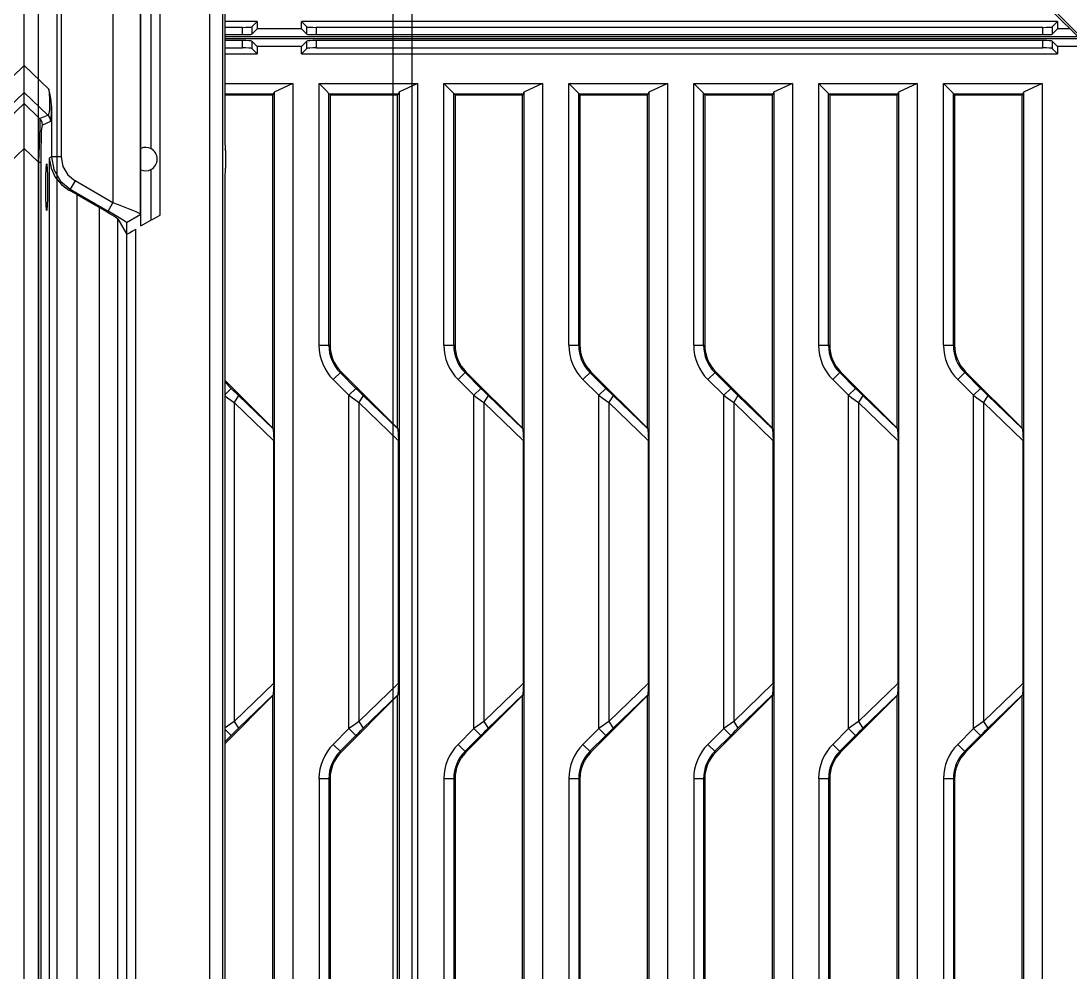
# Model space of a CAD drawing. Header units: millimetres. Extents: x -3132 to 28633, y 682 to 5849.
# Drawn here: x 23560.6 to 23672.9, y 3235.7 to 3337.5 of the extents above; entities that cross this region are included whole.
import ezdxf

# ---------------------------------------------------------------- set-up
doc = ezdxf.new("R2010")
doc.units = ezdxf.units.MM

# ---------------------------------------------------------------- blocks, each defined once
blk = doc.blocks.new('rtjg')
at = {"linetype": 'Continuous'}
for p, q in [((18239.39, 1763.81), (18239.39, 2763.81)), ((18739.39, 1763.81), (18739.39, 2763.81)), ((18355.81, 2010.27), (18274.78, 2091.29)), ((18259.24, 2082.29), (18259.24, 1838.49)), ((18260.66, 1838.49), (18260.66, 2077.42)), ((18251.89, 1993.68), (18251.89, 2033.94)), ((18251.81, 2032.65), (18251.81, 1994.97)), ((18253.94, 1994.82), (18253.94, 2032.79)), ((18248.89, 2031.48), (18248.89, 1996.14)), ((18243.36, 2026.57), (18243.36, 2001.04)), ((18252.95, 2025.69), (18252.95, 2001.93)), ((18260.89, 2002.83), (18260.89, 2024.79)), ((18264.33, 2015.53), (18260.89, 2015.53)), ((18262.76, 2014.91), (18260.89, 2014.91)), ((18262.76, 2014.13), (18262.76, 2014.91)), ((18263.76, 2014.96), (18264.33, 2015.53)), ((18263.76, 2014.96), (18263.76, 2014.18)), ((18263.76, 2014.18), (18264.33, 2014.75)), ((18264.33, 2015.53), (18264.33, 2014.75)), ((18269.09, 2014.75), (18264.33, 2014.75)), ((18269.66, 2014.96), (18269.09, 2015.53)), ((18350.01, 2015.53), (18269.09, 2015.53)), ((18269.09, 2014.75), (18269.09, 2015.53)), ((18269.66, 2014.18), (18269.09, 2014.75)), ((18269.66, 2014.18), (18269.66, 2014.96)), ((18348.44, 2014.91), (18270.66, 2014.91)), ((18270.66, 2014.91), (18270.66, 2014.13)), ((18348.44, 2014.13), (18348.44, 2014.91)), ((18349.44, 2014.96), (18350.01, 2015.53)), ((18349.44, 2014.96), (18349.44, 2014.18)), ((18349.44, 2014.18), (18350.01, 2014.75)), ((18350.01, 2015.53), (18350.01, 2014.75)), ((18351.33, 2014.75), (18350.01, 2014.75)), ((18260.89, 2014.13), (18262.76, 2014.13)), ((18352.17, 2013.91), (18260.89, 2013.91)), ((18260.89, 2013.71), (18352.37, 2013.71)), ((18262.76, 2013.49), (18260.89, 2013.49)), ((18262.76, 2012.71), (18262.76, 2013.49)), ((18270.66, 2014.13), (18348.44, 2014.13)), ((18348.44, 2013.49), (18270.66, 2013.49)), ((18270.66, 2013.49), (18270.66, 2012.71)), ((18348.44, 2012.71), (18348.44, 2013.49)), ((18260.89, 2012.71), (18262.76, 2012.71)), ((18263.76, 2013.44), (18264.33, 2012.87)), ((18263.76, 2013.44), (18263.76, 2012.66)), ((18263.76, 2012.66), (18264.33, 2012.09)), ((18264.33, 2012.87), (18264.33, 2012.09)), ((18269.09, 2012.87), (18264.33, 2012.87)), ((18269.66, 2013.44), (18269.09, 2012.87)), ((18269.09, 2012.09), (18269.09, 2012.87)), ((18269.66, 2012.66), (18269.09, 2012.09)), ((18269.66, 2012.66), (18269.66, 2013.44)), ((18270.66, 2012.71), (18348.44, 2012.71)), ((18349.44, 2013.44), (18350.01, 2012.87)), ((18349.44, 2013.44), (18349.44, 2012.66)), ((18349.44, 2012.66), (18350.01, 2012.09)), ((18353.21, 2012.87), (18350.01, 2012.87)), ((18350.01, 2012.87), (18350.01, 2012.09)), ((18260.89, 2012.09), (18264.33, 2012.09)), ((18269.09, 2012.09), (18350.01, 2012.09)), ((18239.39, 2010.81), (18242.03, 2008.3)), ((18736.74, 2008.3), (18739.39, 2010.81)), ((18241.92, 2005.53), (18239.39, 2007.94)), ((18260.89, 2008.9), (18268.14, 2008.9)), ((18266.13, 2007.81), (18266.15, 2007.99)), ((18268.14, 2008.9), (18266.14, 2007.99)), ((18266.15, 2007.99), (18266.15, 1813.55)), ((18268.14, 2008.9), (18268.14, 1809.44)), ((18270.96, 2008.9), (18281.51, 2008.9)), ((18270.96, 1980.89), (18270.96, 2008.9)), ((18279.5, 2007.81), (18279.52, 2007.99)), ((18281.51, 2008.9), (18279.51, 2007.99)), ((18279.52, 2007.99), (18279.52, 1800.18)), ((18281.51, 2008.9), (18281.51, 1798.19)), ((18284.33, 2008.9), (18294.88, 2008.9)), ((18284.33, 1980.89), (18284.33, 2008.9)), ((18292.87, 2007.81), (18292.89, 2007.99)), ((18294.88, 2008.9), (18292.88, 2007.99)), ((18292.89, 2007.99), (18292.89, 1786.87)), ((18294.88, 2008.9), (18294.88, 1785.7)), ((18297.7, 2008.9), (18308.25, 2008.9)), ((18297.7, 1980.89), (18297.7, 2008.9)), ((18306.24, 2007.81), (18306.26, 2007.99)), ((18308.25, 2008.9), (18306.25, 2007.99)), ((18306.26, 2007.99), (18306.26, 1785.31)), ((18308.25, 2008.9), (18308.25, 1785.31)), ((18311.07, 2008.9), (18321.62, 2008.9)), ((18311.07, 1980.89), (18311.07, 2008.9)), ((18319.61, 2007.81), (18319.63, 2007.99)), ((18321.62, 2008.9), (18319.62, 2007.99)), ((18319.63, 2007.99), (18319.63, 1785.31)), ((18321.62, 2008.9), (18321.62, 1785.31)), ((18324.44, 2008.9), (18334.99, 2008.9)), ((18324.44, 1980.89), (18324.44, 2008.9)), ((18332.98, 2007.81), (18333, 2007.99)), ((18334.99, 2008.9), (18332.99, 2007.99)), ((18333, 2007.99), (18333, 1785.31)), ((18334.99, 2008.9), (18334.99, 1785.31)), ((18337.81, 2008.9), (18348.36, 2008.9)), ((18337.81, 1980.89), (18337.81, 2008.9)), ((18346.35, 2007.81), (18346.37, 2007.99)), ((18348.36, 2008.9), (18346.36, 2007.99)), ((18346.37, 2007.99), (18346.37, 1785.31)), ((18348.36, 2008.9), (18348.36, 1785.31)), ((18739.39, 2007.94), (18736.85, 2005.53)), ((18239.39, 2006.75), (18241.05, 2005.17)), ((18260.89, 2007.81), (18266.13, 2007.81)), ((18260.89, 2007.68), (18266, 2007.68)), ((18266, 2007.68), (18266.13, 2007.81)), ((18266, 1972.01), (18266, 2007.68)), ((18272.01, 1980.89), (18272.01, 2007.82)), ((18272.14, 2007.68), (18272.02, 2007.81)), ((18272.02, 2007.81), (18279.5, 2007.81)), ((18272.14, 2007.68), (18279.37, 2007.68)), ((18272.14, 2007.68), (18272.14, 1980.89)), ((18279.37, 2007.68), (18279.5, 2007.81)), ((18279.37, 1972.01), (18279.37, 2007.68)), ((18285.38, 1980.89), (18285.38, 2007.82)), ((18285.51, 2007.68), (18285.39, 2007.81)), ((18285.39, 2007.81), (18292.87, 2007.81)), ((18285.51, 2007.68), (18292.74, 2007.68)), ((18285.51, 2007.68), (18285.51, 1980.89)), ((18292.74, 2007.68), (18292.87, 2007.81)), ((18292.74, 1972.01), (18292.74, 2007.68)), ((18298.75, 1980.89), (18298.75, 2007.82)), ((18298.88, 2007.68), (18298.76, 2007.81)), ((18298.76, 2007.81), (18306.24, 2007.81)), ((18298.88, 2007.68), (18306.11, 2007.68)), ((18298.88, 2007.68), (18298.88, 1980.89)), ((18306.11, 2007.68), (18306.24, 2007.81)), ((18306.11, 1972.01), (18306.11, 2007.68)), ((18312.12, 1980.89), (18312.12, 2007.82)), ((18312.25, 2007.68), (18312.13, 2007.81)), ((18312.13, 2007.81), (18319.61, 2007.81)), ((18312.25, 2007.68), (18319.48, 2007.68)), ((18312.25, 2007.68), (18312.25, 1980.89)), ((18319.48, 2007.68), (18319.61, 2007.81)), ((18319.48, 1972.01), (18319.48, 2007.68)), ((18325.49, 1980.89), (18325.49, 2007.82)), ((18325.62, 2007.68), (18325.5, 2007.81)), ((18325.5, 2007.81), (18332.98, 2007.81)), ((18325.62, 2007.68), (18332.85, 2007.68)), ((18325.62, 2007.68), (18325.62, 1980.89)), ((18332.85, 2007.68), (18332.98, 2007.81)), ((18332.85, 1972.01), (18332.85, 2007.68)), ((18338.86, 1980.89), (18338.86, 2007.82)), ((18338.87, 2007.81), (18346.35, 2007.81)), ((18338.99, 2007.68), (18338.87, 2007.81)), ((18338.99, 2007.68), (18346.22, 2007.68)), ((18338.99, 2007.68), (18338.99, 1980.89)), ((18346.22, 2007.68), (18346.35, 2007.81)), ((18346.22, 1972.01), (18346.22, 2007.68)), ((18737.73, 2005.17), (18739.39, 2006.75)), ((18242.32, 2006.49), (18242.32, 2001.04)), ((18241.05, 2005.17), (18241.92, 2005.53)), ((18242.22, 2004.82), (18241.34, 2004.46)), ((18240.91, 2000.5), (18239.39, 2001.94)), ((18260.96, 2001.74), (18260.92, 2001.84)), ((18260.96, 2001.74), (18260.96, 1999.87)), ((18739.39, 2001.94), (18737.87, 2000.5)), ((18240.91, 2000.5), (18241.2, 2000.5)), ((18240.91, 2000.5), (18240.91, 1791.54)), ((18241.2, 1791.5), (18241.2, 2000.5)), ((18242.32, 2001.04), (18242.08, 2000.91)), ((18242.08, 2000.91), (18242.08, 1801.59)), ((18243.36, 2001.04), (18242.32, 2001.04)), ((18252.95, 1999.69), (18252.95, 1994.29)), ((18260.96, 1999.87), (18260.92, 1999.78)), ((18244.84, 1998.48), (18244.32, 1997.58)), ((18248.89, 1996.14), (18244.84, 1998.48)), ((18260.89, 1821.29), (18260.89, 1998.79)), ((18244.18, 1997.5), (18244.32, 1997.58)), ((18244.32, 1997.58), (18248.37, 1995.25)), ((18247.41, 1995.64), (18245.08, 1996.98)), ((18245.08, 1801.59), (18245.08, 1996.98)), ((18247.41, 1995.64), (18247.41, 1803.91)), ((18248.37, 1995.25), (18248.89, 1996.14)), ((18249.48, 1995.91), (18248.89, 1996.14)), ((18249.41, 1994.41), (18250.34, 1992.8)), ((18249.41, 1806.01), (18249.41, 1994.41)), ((18250.34, 1994.03), (18251.89, 1994.93)), ((18251.81, 1994.97), (18251.37, 1995.17)), ((18250.34, 1994.03), (18250.34, 1992.8)), ((18251.35, 1830.61), (18251.35, 1993.33)), ((18251.89, 1993.68), (18252.95, 1994.29)), ((18250.34, 1992.8), (18250.36, 1992.79)), ((18250.36, 1992.79), (18250.36, 1830.61)), ((18270.96, 1980.89), (18272.14, 1980.89)), ((18284.33, 1980.89), (18285.51, 1980.89)), ((18297.7, 1980.89), (18298.88, 1980.89)), ((18311.07, 1980.89), (18312.25, 1980.89)), ((18324.44, 1980.89), (18325.62, 1980.89)), ((18337.81, 1980.89), (18338.99, 1980.89)), ((18273.31, 1978.06), (18272.47, 1977.22)), ((18274.91, 1976.28), (18273.22, 1977.97)), ((18279.37, 1972.01), (18273.31, 1978.06)), ((18286.68, 1978.06), (18285.84, 1977.22)), ((18288.28, 1976.28), (18286.59, 1977.97)), ((18292.74, 1972.01), (18286.68, 1978.06)), ((18300.05, 1978.06), (18299.21, 1977.22)), ((18301.65, 1976.28), (18299.96, 1977.97)), ((18306.11, 1972.01), (18300.05, 1978.06)), ((18313.42, 1978.06), (18312.58, 1977.22)), ((18315.02, 1976.28), (18313.33, 1977.97)), ((18319.48, 1972.01), (18313.42, 1978.06)), ((18326.79, 1978.06), (18325.95, 1977.22)), ((18328.39, 1976.28), (18326.7, 1977.97)), ((18332.85, 1972.01), (18326.79, 1978.06)), ((18340.16, 1978.06), (18339.32, 1977.22)), ((18341.76, 1976.28), (18340.07, 1977.97)), ((18346.22, 1972.01), (18340.16, 1978.06)), ((18266, 1972.01), (18260.89, 1977.12)), ((18261.54, 1976.28), (18260.89, 1976.93)), ((18272.47, 1977.22), (18274.16, 1975.54)), ((18285.84, 1977.22), (18287.53, 1975.54)), ((18299.21, 1977.22), (18300.9, 1975.54)), ((18312.58, 1977.22), (18314.27, 1975.54)), ((18325.95, 1977.22), (18327.64, 1975.54)), ((18339.32, 1977.22), (18341.01, 1975.54)), ((18260.89, 1975.63), (18261.54, 1976.28)), ((18262.32, 1975.51), (18261.86, 1974.76)), ((18266.03, 1971.93), (18262.32, 1975.51)), ((18274.16, 1975.54), (18274.91, 1976.28)), ((18274.16, 1939.87), (18274.16, 1975.54)), ((18275.69, 1975.51), (18275.23, 1974.76)), ((18279.4, 1971.93), (18275.69, 1975.51)), ((18287.53, 1975.54), (18288.28, 1976.28)), ((18287.53, 1939.87), (18287.53, 1975.54)), ((18289.06, 1975.51), (18288.6, 1974.76)), ((18292.77, 1971.93), (18289.06, 1975.51)), ((18300.9, 1975.54), (18301.65, 1976.28)), ((18300.9, 1939.87), (18300.9, 1975.54)), ((18302.43, 1975.51), (18301.97, 1974.76)), ((18306.14, 1971.93), (18302.43, 1975.51)), ((18314.27, 1975.54), (18315.02, 1976.28)), ((18314.27, 1939.87), (18314.27, 1975.54)), ((18315.8, 1975.51), (18315.34, 1974.76)), ((18319.51, 1971.93), (18315.8, 1975.51)), ((18327.64, 1975.54), (18328.39, 1976.28)), ((18327.64, 1939.87), (18327.64, 1975.54)), ((18329.17, 1975.51), (18328.71, 1974.76)), ((18332.88, 1971.93), (18329.17, 1975.51)), ((18341.01, 1975.54), (18341.76, 1976.28)), ((18341.01, 1939.87), (18341.01, 1975.54)), ((18342.54, 1975.51), (18342.08, 1974.76)), ((18346.25, 1971.93), (18342.54, 1975.51)), ((18261.86, 1974.76), (18266.1, 1970.67)), ((18261.86, 1974.76), (18261.86, 1940.64)), ((18275.23, 1974.76), (18279.47, 1970.67)), ((18275.23, 1974.76), (18275.23, 1940.64)), ((18288.6, 1974.76), (18292.84, 1970.67)), ((18288.6, 1974.76), (18288.6, 1940.64)), ((18301.97, 1974.76), (18306.21, 1970.67)), ((18301.97, 1974.76), (18301.97, 1940.64)), ((18315.34, 1974.76), (18319.58, 1970.67)), ((18315.34, 1974.76), (18315.34, 1940.64)), ((18328.71, 1974.76), (18332.95, 1970.67)), ((18328.71, 1974.76), (18328.71, 1940.64)), ((18342.08, 1974.76), (18346.32, 1970.67)), ((18342.08, 1974.76), (18342.08, 1940.64)), ((18266.03, 1971.93), (18266, 1972.01)), ((18266.03, 1971.93), (18266.1, 1970.67)), ((18279.4, 1971.93), (18279.37, 1972.01)), ((18279.4, 1971.93), (18279.47, 1970.67)), ((18292.77, 1971.93), (18292.74, 1972.01)), ((18292.77, 1971.93), (18292.84, 1970.67)), ((18306.14, 1971.93), (18306.11, 1972.01)), ((18306.14, 1971.93), (18306.21, 1970.67)), ((18319.51, 1971.93), (18319.48, 1972.01)), ((18319.51, 1971.93), (18319.58, 1970.67)), ((18332.88, 1971.93), (18332.85, 1972.01)), ((18332.88, 1971.93), (18332.95, 1970.67)), ((18346.25, 1971.93), (18346.22, 1972.01)), ((18346.25, 1971.93), (18346.32, 1970.67)), ((18266.1, 1944.74), (18266.1, 1970.67)), ((18279.47, 1944.74), (18279.47, 1970.67)), ((18292.84, 1944.74), (18292.84, 1970.67)), ((18306.21, 1944.74), (18306.21, 1970.67)), ((18319.58, 1944.74), (18319.58, 1970.67)), ((18332.95, 1944.74), (18332.95, 1970.67)), ((18346.32, 1944.74), (18346.32, 1970.67)), ((18266.1, 1944.74), (18261.86, 1940.64)), ((18266.1, 1944.74), (18266.03, 1943.48)), ((18279.47, 1944.74), (18275.23, 1940.64)), ((18279.47, 1944.74), (18279.4, 1943.48)), ((18292.84, 1944.74), (18288.6, 1940.64)), ((18292.84, 1944.74), (18292.77, 1943.48)), ((18306.21, 1944.74), (18301.97, 1940.64)), ((18306.21, 1944.74), (18306.14, 1943.48)), ((18319.58, 1944.74), (18315.34, 1940.64)), ((18319.58, 1944.74), (18319.51, 1943.48)), ((18332.95, 1944.74), (18328.71, 1940.64)), ((18332.95, 1944.74), (18332.88, 1943.48)), ((18346.32, 1944.74), (18342.08, 1940.64)), ((18346.32, 1944.74), (18346.25, 1943.48)), ((18260.89, 1938.29), (18266, 1943.4)), ((18262.32, 1939.9), (18266.03, 1943.48)), ((18266, 1834.22), (18266, 1943.4)), ((18273.31, 1937.34), (18279.37, 1943.4)), ((18275.69, 1939.9), (18279.4, 1943.48)), ((18279.4, 1943.48), (18279.37, 1943.4)), ((18279.37, 1834.22), (18279.37, 1943.4)), ((18286.68, 1937.34), (18292.74, 1943.4)), ((18289.06, 1939.9), (18292.77, 1943.48)), ((18292.77, 1943.48), (18292.74, 1943.4)), ((18292.74, 1834.22), (18292.74, 1943.4)), ((18300.05, 1937.34), (18306.11, 1943.4)), ((18302.43, 1939.9), (18306.14, 1943.48)), ((18306.14, 1943.48), (18306.11, 1943.4)), ((18306.11, 1834.22), (18306.11, 1943.4)), ((18313.42, 1937.34), (18319.48, 1943.4)), ((18315.8, 1939.9), (18319.51, 1943.48)), ((18319.51, 1943.48), (18319.48, 1943.4)), ((18319.48, 1834.22), (18319.48, 1943.4)), ((18326.79, 1937.34), (18332.85, 1943.4)), ((18329.17, 1939.9), (18332.88, 1943.48)), ((18332.88, 1943.48), (18332.85, 1943.4)), ((18332.85, 1834.22), (18332.85, 1943.4)), ((18340.16, 1937.34), (18346.22, 1943.4)), ((18342.54, 1939.9), (18346.25, 1943.48)), ((18346.25, 1943.48), (18346.22, 1943.4)), ((18346.22, 1834.22), (18346.22, 1943.4)), ((18261.86, 1940.64), (18262.32, 1939.9)), ((18275.23, 1940.64), (18275.69, 1939.9)), ((18288.6, 1940.64), (18289.06, 1939.9)), ((18301.97, 1940.64), (18302.43, 1939.9)), ((18315.34, 1940.64), (18315.8, 1939.9)), ((18328.71, 1940.64), (18329.17, 1939.9)), ((18342.08, 1940.64), (18342.54, 1939.9)), ((18261.54, 1939.12), (18260.89, 1939.77)), ((18274.16, 1939.87), (18272.47, 1938.18)), ((18274.91, 1939.12), (18274.16, 1939.87)), ((18287.53, 1939.87), (18285.84, 1938.18)), ((18288.28, 1939.12), (18287.53, 1939.87)), ((18300.9, 1939.87), (18299.21, 1938.18)), ((18301.65, 1939.12), (18300.9, 1939.87)), ((18314.27, 1939.87), (18312.58, 1938.18)), ((18315.02, 1939.12), (18314.27, 1939.87)), ((18327.64, 1939.87), (18325.95, 1938.18)), ((18328.39, 1939.12), (18327.64, 1939.87)), ((18341.01, 1939.87), (18339.32, 1938.18)), ((18341.76, 1939.12), (18341.01, 1939.87)), ((18261.54, 1939.12), (18260.89, 1938.48)), ((18274.91, 1939.12), (18273.22, 1937.44)), ((18288.28, 1939.12), (18286.59, 1937.44)), ((18301.65, 1939.12), (18299.96, 1937.44)), ((18315.02, 1939.12), (18313.33, 1937.44)), ((18328.39, 1939.12), (18326.7, 1937.44)), ((18341.76, 1939.12), (18340.07, 1937.44)), ((18272.47, 1938.18), (18273.31, 1937.34)), ((18285.84, 1938.18), (18286.68, 1937.34)), ((18299.21, 1938.18), (18300.05, 1937.34)), ((18312.58, 1938.18), (18313.42, 1937.34)), ((18325.95, 1938.18), (18326.79, 1937.34)), ((18339.32, 1938.18), (18340.16, 1937.34)), ((18272.14, 1934.51), (18270.96, 1934.51)), ((18270.96, 1934.51), (18270.96, 1843.11)), ((18272.01, 1934.51), (18272.01, 1843.11)), ((18272.14, 1934.51), (18272.14, 1843.11)), ((18285.51, 1934.51), (18284.33, 1934.51)), ((18284.33, 1934.51), (18284.33, 1843.11)), ((18285.38, 1934.51), (18285.38, 1843.11)), ((18285.51, 1934.51), (18285.51, 1843.11)), ((18298.88, 1934.51), (18297.7, 1934.51)), ((18297.7, 1934.51), (18297.7, 1843.11)), ((18298.75, 1934.51), (18298.75, 1843.11)), ((18298.88, 1934.51), (18298.88, 1843.11)), ((18312.25, 1934.51), (18311.07, 1934.51)), ((18311.07, 1934.51), (18311.07, 1843.11)), ((18312.12, 1934.51), (18312.12, 1843.11)), ((18312.25, 1934.51), (18312.25, 1843.11)), ((18325.62, 1934.51), (18324.44, 1934.51)), ((18324.44, 1934.51), (18324.44, 1843.11)), ((18325.49, 1934.51), (18325.49, 1843.11)), ((18325.62, 1934.51), (18325.62, 1843.11)), ((18338.99, 1934.51), (18337.81, 1934.51)), ((18337.81, 1934.51), (18337.81, 1843.11)), ((18338.86, 1934.51), (18338.86, 1843.11)), ((18338.99, 1934.51), (18338.99, 1843.11))]:
    blk.add_line(p, q, dxfattribs=at)
for points in [[(18274.78, 2091.6), (18275.17, 2091.22), (18275.54, 2090.84), (18356.02, 2010.36)], [(18242.03, 2008.3), (18242.08, 2007.76), (18242.11, 2007.26), (18242.09, 2006.82), (18242.1, 2006.44), (18242.09, 2006.11), (18242.07, 2005.88), (18242.04, 2005.72), (18242.01, 2005.62), (18242.01, 2005.54), (18241.97, 2005.52), (18241.92, 2005.53)], [(18242.32, 2006.49), (18242.29, 2007.08), (18242.19, 2007.68), (18242.03, 2008.3)], [(18270.96, 2008.9), (18271.31, 2008.54), (18271.67, 2008.18), (18272.02, 2007.82)], [(18284.33, 2008.9), (18284.68, 2008.54), (18285.04, 2008.18), (18285.39, 2007.82)], [(18297.7, 2008.9), (18298.05, 2008.54), (18298.41, 2008.18), (18298.76, 2007.82)], [(18311.07, 2008.9), (18311.42, 2008.54), (18311.78, 2008.18), (18312.13, 2007.82)], [(18324.44, 2008.9), (18324.79, 2008.54), (18325.15, 2008.18), (18325.5, 2007.82)], [(18337.81, 2008.9), (18338.16, 2008.54), (18338.52, 2008.18), (18338.87, 2007.82)], [(18242.22, 2004.82), (18242.26, 2005.05), (18242.3, 2005.63), (18242.32, 2006.49)], [(18241.05, 2005.17), (18241.06, 2005.03), (18241.07, 2004.78), (18241.07, 2004.43), (18241.06, 2004), (18241.04, 2003.49), (18241.02, 2002.89), (18240.99, 2002.2), (18240.95, 2001.4), (18240.91, 2000.5)], [(18241.34, 2004.46), (18241.31, 2004.72), (18241.21, 2004.96), (18241.05, 2005.17)], [(18241.92, 2005.53), (18242.08, 2005.32), (18242.18, 2005.08), (18242.22, 2004.82)], [(18241.2, 2000.5), (18241.21, 2001.92), (18241.23, 2003), (18241.26, 2003.81), (18241.3, 2004.28), (18241.34, 2004.46)], [(18242.08, 2000.91), (18242.27, 1999.83), (18242.72, 1998.88), (18243.37, 1998.09), (18244.18, 1997.5)], [(18242.32, 2001.04), (18242.56, 1999.7), (18243.27, 1998.46), (18244.32, 1997.58)], [(18243.36, 2001.04), (18243.54, 2000.03), (18244.05, 1999.14), (18244.84, 1998.48)], [(18251.37, 1995.17), (18251.01, 1995.32), (18250.56, 1995.5), (18249.48, 1995.91)], [(18250.34, 1994.03), (18250.21, 1994.13), (18249.81, 1994.39), (18249.16, 1994.78), (18248.37, 1995.25)], [(18251.81, 1994.97), (18251.84, 1994.96), (18251.86, 1994.95), (18251.89, 1994.95)], [(18252.94, 1994.29), (18253.02, 1994.32), (18253.22, 1994.42), (18253.54, 1994.59), (18253.94, 1994.82)], [(18250.36, 1992.79), (18250.45, 1992.83), (18250.65, 1992.93), (18250.96, 1993.1), (18251.35, 1993.33)], [(18260.89, 1975.47), (18261.15, 1975.27), (18261.51, 1975.01), (18261.86, 1974.76)], [(18262.32, 1975.51), (18262.07, 1975.76), (18261.81, 1976.01), (18261.54, 1976.28)], [(18274.16, 1975.54), (18274.52, 1975.27), (18274.88, 1975.01), (18275.23, 1974.76)], [(18275.69, 1975.51), (18275.44, 1975.76), (18275.18, 1976.01), (18274.91, 1976.28)], [(18287.53, 1975.54), (18287.89, 1975.27), (18288.25, 1975.01), (18288.6, 1974.76)], [(18289.06, 1975.51), (18288.81, 1975.76), (18288.55, 1976.01), (18288.28, 1976.28)], [(18300.9, 1975.54), (18301.26, 1975.27), (18301.62, 1975.01), (18301.97, 1974.76)], [(18302.43, 1975.51), (18302.18, 1975.76), (18301.92, 1976.01), (18301.65, 1976.28)], [(18314.27, 1975.54), (18314.63, 1975.27), (18314.99, 1975.01), (18315.34, 1974.76)], [(18315.8, 1975.51), (18315.55, 1975.76), (18315.29, 1976.01), (18315.02, 1976.28)], [(18327.64, 1975.54), (18328, 1975.27), (18328.36, 1975.01), (18328.71, 1974.76)], [(18329.17, 1975.51), (18328.92, 1975.76), (18328.66, 1976.01), (18328.39, 1976.28)], [(18341.01, 1975.54), (18341.37, 1975.27), (18341.73, 1975.01), (18342.08, 1974.76)], [(18342.54, 1975.51), (18342.29, 1975.76), (18342.03, 1976.01), (18341.76, 1976.28)], [(18261.86, 1940.64), (18261.51, 1940.39), (18261.15, 1940.13), (18260.89, 1939.94)], [(18275.23, 1940.64), (18274.88, 1940.39), (18274.52, 1940.13), (18274.16, 1939.87)], [(18288.6, 1940.64), (18288.25, 1940.39), (18287.89, 1940.13), (18287.53, 1939.87)], [(18301.97, 1940.64), (18301.62, 1940.39), (18301.26, 1940.13), (18300.9, 1939.87)], [(18315.34, 1940.64), (18314.99, 1940.39), (18314.63, 1940.13), (18314.27, 1939.87)], [(18328.71, 1940.64), (18328.36, 1940.39), (18328, 1940.13), (18327.64, 1939.87)], [(18342.08, 1940.64), (18341.73, 1940.39), (18341.37, 1940.13), (18341.01, 1939.87)], [(18261.54, 1939.12), (18261.81, 1939.39), (18262.07, 1939.65), (18262.32, 1939.9)], [(18274.91, 1939.12), (18275.18, 1939.39), (18275.44, 1939.65), (18275.69, 1939.9)], [(18288.28, 1939.12), (18288.55, 1939.39), (18288.81, 1939.65), (18289.06, 1939.9)], [(18301.65, 1939.12), (18301.92, 1939.39), (18302.18, 1939.65), (18302.43, 1939.9)], [(18315.02, 1939.12), (18315.29, 1939.39), (18315.55, 1939.65), (18315.8, 1939.9)], [(18328.39, 1939.12), (18328.66, 1939.39), (18328.92, 1939.65), (18329.17, 1939.9)], [(18341.76, 1939.12), (18342.03, 1939.39), (18342.29, 1939.65), (18342.54, 1939.9)]]:
    blk.add_lwpolyline(points, dxfattribs=at)
for centre, radius, start, end in [((18252.39, 2000.81), 1.25, 63.7892, 113.5782), ((18252.39, 2000.81), 1.25, 296.4844, 63.5156), ((18252.39, 2000.81), 1.25, 246.4218, 296.2112), ((18276.14, 1980.89), 5.19, 180, 225), ((18276.14, 1980.89), 4.13, 180, 225), ((18276.14, 1980.89), 4, 180, 225), ((18289.51, 1980.89), 5.19, 180, 225), ((18289.51, 1980.89), 4.13, 180, 225), ((18289.51, 1980.89), 4, 180, 225), ((18302.88, 1980.89), 5.19, 180, 225), ((18302.88, 1980.89), 4.13, 180, 225), ((18302.88, 1980.89), 4, 180, 225), ((18316.25, 1980.89), 5.19, 180, 225), ((18316.25, 1980.89), 4.13, 180, 225), ((18316.25, 1980.89), 4, 180, 225), ((18329.62, 1980.89), 5.19, 180, 225), ((18329.62, 1980.89), 4.13, 180, 225), ((18329.62, 1980.89), 4, 180, 225), ((18342.99, 1980.89), 5.19, 180, 225), ((18342.99, 1980.89), 4.13, 180, 225), ((18342.99, 1980.89), 4, 180, 225), ((18276.14, 1934.51), 5.19, 135, 180), ((18276.14, 1934.51), 4.13, 135, 180), ((18276.14, 1934.51), 4, 135, 180), ((18289.51, 1934.51), 5.19, 135, 180), ((18289.51, 1934.51), 4.13, 135, 180), ((18289.51, 1934.51), 4, 135, 180), ((18302.88, 1934.51), 5.19, 135, 180), ((18302.88, 1934.51), 4.13, 135, 180), ((18302.88, 1934.51), 4, 135, 180), ((18316.25, 1934.51), 5.19, 135, 180), ((18316.25, 1934.51), 4.13, 135, 180), ((18316.25, 1934.51), 4, 135, 180), ((18329.62, 1934.51), 5.19, 135, 180), ((18329.62, 1934.51), 4.13, 135, 180), ((18329.62, 1934.51), 4, 135, 180), ((18342.99, 1934.51), 5.19, 135, 180), ((18342.99, 1934.51), 4.13, 135, 180), ((18342.99, 1934.51), 4, 135, 180)]:
    blk.add_arc(centre, radius, start, end, dxfattribs=at)
for centre, major_axis, ratio, start_param, end_param in [((18262.76, 2014.96), (1, 0), 0.052408, -1.570796, -0.05236), ((18270.66, 2014.96), (1, 0), 0.052408, -3.089233, -1.570796), ((18348.44, 2014.96), (1, 0), 0.052408, -1.570796, -0.05236), ((18262.76, 2014.18), (1, 0), 0.052408, -1.570796, -0.05236), ((18262.76, 2013.44), (1, 0), 0.052408, 0.05236, 1.570796), ((18270.66, 2014.18), (1, 0), 0.052408, -3.089233, -1.570796), ((18270.66, 2013.44), (1, 0), 0.052408, 1.570796, 3.089233), ((18348.44, 2014.18), (1, 0), 0.052408, -1.570796, -0.05236), ((18348.44, 2013.44), (1, 0), 0.052408, 0.05236, 1.570796), ((18262.76, 2012.66), (1, 0), 0.052408, 0.05236, 1.570796), ((18270.66, 2012.66), (1, 0), 0.052408, 1.570796, 3.089233), ((18348.44, 2012.66), (1, 0), 0.052408, 0.05236, 1.570796), ((18260.92, 2002.83), (0, 0.996), 0.034921, -4.712389, -3.228859), ((18260.92, 1998.79), (0, 0.996), 0.034921, 0.087266, 1.570796), ((18245.08, 1996.86), (3, -1.73), 0.030233, 1.588271, 1.894063), ((18247.41, 1995.56), (2, -1.16), 0.030233, 0.052381, 1.588271)]:
    blk.add_ellipse(centre, major_axis=major_axis, ratio=ratio, start_param=start_param, end_param=end_param, dxfattribs=at)
blk.add_ellipse((18241.8, 1997.81), major_axis=(0, 2.5), ratio=0.034921, dxfattribs=at)
blk = doc.blocks.new('*U107')
blk.add_blockref('rtjg', (-18489.39, -2267.31))
blk = doc.blocks.new('*U108')
at = {"color": 0, "linetype": 'ByBlock', "lineweight": -2, "transparency": 16777216}
for p in [(0, 1000), (500, 1000)]:
    blk.add_blockref('*U107', p, dxfattribs=at)
blk = doc.blocks.new('hfnv')
at = {"color": 114, "linetype": 'Continuous', "true_color": 0x139b48}
for p, q in [((20292.48, 7504.59), (20292.48, 6507.59)), ((20294.48, 7504.59), (20294.48, 6507.59)), ((20330.48, 6507.59), (20330.48, 7504.59)), ((20332.48, 7504.59), (20332.48, 6507.59))]:
    blk.add_line(p, q, dxfattribs=at)
blk = doc.blocks.new('*U116')
blk.add_blockref('hfnv', (-20547.98, -7013.09))
blk = doc.blocks.new('*U117')
at = {"color": 0, "linetype": 'ByBlock', "lineweight": -2, "transparency": 16777216}
blk.add_blockref('*U116', (500, 1000), dxfattribs=at)

msp = doc.modelspace()

# ---------------------------------------------------------------- block references
for name, p in [('*U117', (23317.901, 2592.128)), ('*U108', (23310.901, 2589.228))]:
    msp.add_blockref(name, p)

doc.saveas('drawing.dxf')
